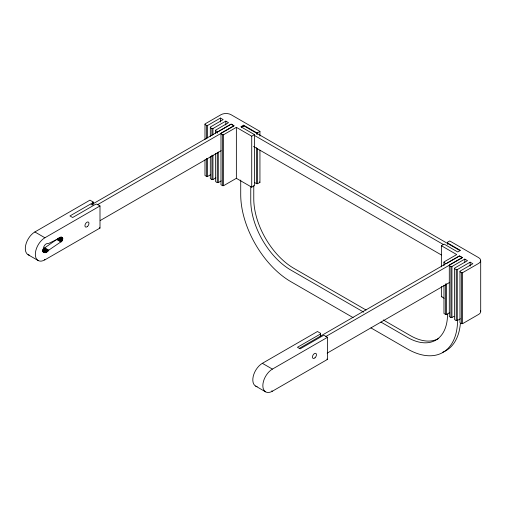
<?xml version="1.0" encoding="UTF-8"?>
<svg xmlns="http://www.w3.org/2000/svg" width="506" height="506" viewBox="0 0 506 506"><rect width="100%" height="100%" fill="white"/><g stroke="black" fill="none" stroke-linecap="round" stroke-linejoin="round"><path stroke-width="0.76" d="M62.757 238.933L62.466 237.63L61.213 237.371L48.74 243.386C41.448 242.627 41.201 258.813 48.74 250.154L61.631 241.362L62.757 238.933L60.081 237.384M92.743 205.145L93.123 201.983L89.96 200.155L34.863 231.963A13.529 7.811 -60 0 0 25.698 245.151A13.529 7.811 -60 0 0 29.633 255.277M320.247 336.496L320.627 333.327L317.464 331.506L262.367 363.314A13.529 7.811 -60 0 0 253.202 376.496A13.529 7.811 -60 0 0 257.137 386.622M46.735 252.121L42.719 249.8L44.724 247.839L58 238.56L62.017 240.881M204.981 124.533L206.6 125.469L207.599 125.469L220.471 118.037L223.178 119.606L210.313 127.031L210.313 136.443M210.313 127.613L211.932 128.549L212.937 128.549L225.802 121.117L228.516 122.68L215.645 130.112L215.645 133.249M92.743 202.779L69.942 215.942L72.655 217.51L95.457 204.348L96.836 204.127L99.998 205.955L99.998 228.042L44.901 259.85L44.275 259.489M91.048 204.955L231.141 124.078L234.151 125.817L97.481 204.721M44.901 259.85A13.529 7.811 -60 0 1 35.338 254.328A13.529 7.811 -60 0 1 44.901 237.763L99.998 205.955M220.983 133.774L222.602 134.71L223.601 134.71L236.359 127.341L251.722 136.209L254.48 134.621L254.48 185.601L251.722 187.188L236.359 178.321L223.601 185.689L222.602 185.689L220.983 184.753L220.983 133.192L233.848 125.76L231.141 124.198L218.269 131.63L217.264 131.63L215.645 130.693M259.939 136.089L259.939 131.383L257.617 132.724L256.612 132.724L243.582 125.197L240.875 126.766L254.48 134.621M241.324 127.177L243.734 125.785L459.91 250.59M100.213 220.534L221.166 150.699M204.981 159.826L204.981 175.512L206.6 176.449L207.599 176.449L210.54 174.753M210.313 156.632L210.313 178.593L211.932 179.529L212.937 179.529L215.872 177.834M215.645 153.438L215.645 181.673L217.264 182.609L218.269 182.609L221.211 180.914M254.543 182.508L256.612 183.703L257.617 183.703L259.939 182.362L259.939 150.206M441.365 266.877L441.365 245.701L444.116 244.107L457.721 251.963L460.435 250.4L447.405 242.874M320.247 334.131L297.446 347.293L300.159 348.855L322.954 335.693L324.34 335.472L327.502 337.3L327.502 359.387L272.405 391.201L271.779 390.834M299.552 348.217L459.461 255.897L462.471 257.636L325.801 336.541M272.405 391.201A13.529 7.811 -60 0 1 262.842 385.673A13.529 7.811 -60 0 1 272.405 369.108L327.502 337.3M449.303 265.593L450.922 266.529L451.928 266.529L464.793 259.097L467.506 260.66L454.635 268.091L454.635 319.653L456.254 320.589L457.26 320.589L460.384 318.78M454.635 268.673L456.254 269.609L457.26 269.609L470.131 262.178L472.838 263.74L459.973 271.172L459.973 322.733L461.592 323.669L462.592 323.669L478.619 314.416A7.097 4.099 0 0 0 480.548 310.678M459.973 271.754L461.592 272.683L462.592 272.683L478.619 263.436A7.097 4.099 0 0 0 478.619 257.636L449.726 240.951L447.405 242.292L447.405 244.442M327.167 353.144L449.486 282.519M441.365 286.485L441.365 296.68L442.054 296.282M443.964 285.257L443.964 313.492L445.59 314.428L446.589 314.428L449.714 312.619M443.964 262.513L445.59 263.449L446.589 263.449L459.461 256.017L462.168 257.579L449.303 265.011L449.303 316.573L450.922 317.509L451.928 317.509L454.008 316.301M259.939 131.383L231.046 114.698A7.097 4.099 0 0 0 221.002 114.698L204.981 123.951L204.981 139.637M254.278 135.349L443.345 244.506M441.365 245.701L456.722 254.569L443.964 261.931L443.964 265.65M253.493 146.487L441.384 254.967M259.249 181.964L259.939 182.362M441.365 296.68L444.16 298.293M366.053 310.014L293.929 268.376A56.792 32.789 60 0 1 253.772 198.82L253.772 185.601M383.257 319.944L410.385 335.611A56.792 32.789 60 0 0 438.784 338.419M363.706 312.132L290.918 270.109A56.792 32.789 60 0 1 250.761 200.559L250.761 186.644M380.91 322.069L407.374 337.35A56.792 32.789 60 0 0 447.532 314.163M353.118 317.616L290.918 281.703A70.992 40.986 60 0 1 240.723 194.759L240.723 180.054M370.98 327.932L407.374 348.938A70.992 40.986 60 0 0 457.576 319.956M99.41 227.7L99.998 228.042M326.908 359.045L327.502 359.387M61.232 237.023L62.573 237.795M61.321 237.206L62.662 237.978M60.714 237.029L62.719 238.187M60.752 237.257L62.757 238.421M60.764 237.51L62.769 238.668M60.043 237.662L62.719 239.205M59.31 237.554L62.662 239.49M59.227 237.839L62.573 239.774M59.12 238.13L62.466 240.059M58.316 238.022L62.333 240.344M58.165 238.301L62.181 240.616M57.817 238.813L61.833 241.134M57.621 239.047L61.631 241.362M57.412 239.256L61.428 241.577M57.197 239.446L61.213 241.76M56.976 239.61L60.992 241.925M34.863 231.963L44.901 237.763M262.367 363.314L272.405 369.108M44.724 247.839L48.74 250.154M44.465 248.18L48.481 250.502M44.199 248.509L48.215 250.831M43.914 248.819L47.931 251.134M43.624 249.104L47.64 251.419M43.326 249.363L47.343 251.678M43.023 249.597L47.039 251.912M43.08 250.362L46.425 252.298M42.77 250.508L46.122 252.443M42.472 250.622L45.818 252.557M42.839 251.09L45.521 252.639M42.548 251.14L45.23 252.684M42.94 251.539L44.945 252.703M42.675 251.52L44.68 252.684M42.422 251.501L43.763 252.273M28.102 254.727L38.14 260.52M255.606 386.072L265.644 391.865M480.7 260.533L480.7 311.513M470.131 262.178L470.131 266.099M464.793 259.097L464.793 262.234M462.592 272.683L462.592 323.669M461.592 272.683L461.592 323.669M457.26 269.609L457.26 320.589M456.254 269.609L456.254 320.589M451.928 266.529L451.928 317.509M450.922 266.529L450.922 317.509M446.589 283.841L446.589 314.428M445.59 283.841L445.59 314.428M320.627 333.327L320.627 336.484M257.617 132.724L257.617 134.292M257.617 148.41L257.617 183.703M256.612 132.724L256.612 134.292M256.612 147.625L256.612 183.703M251.722 136.209L251.722 187.188M243.582 125.197L243.582 126.766M236.359 127.341L236.359 178.321M225.802 121.117L225.802 125.039M223.601 134.71L223.601 185.689M222.602 134.71L222.602 185.689M220.471 118.037L220.471 121.959M218.269 152.021L218.269 182.609M217.264 131.63L217.264 133.198M217.264 152.806L217.264 182.609M212.937 128.549L212.937 134.824M212.937 155.215L212.937 179.529M211.932 128.549L211.932 135.608M211.932 155.215L211.932 179.529M207.599 125.469L207.599 138.018M207.599 158.41L207.599 176.449M206.6 125.469L206.6 138.802M206.6 158.41L206.6 176.449M93.123 201.983L93.123 204.348M460.384 323.309A70.992 40.986 60 0 1 442.693 352.252M314.972 357.818A2.84 1.638 -60 0 0 315.87 353.422A2.84 1.638 -60 0 0 312.512 356.401A2.84 1.638 -60 0 0 314.972 357.818M87.468 226.473A2.84 1.638 -60 0 0 88.367 222.071A2.84 1.638 -60 0 0 85.008 225.05A2.84 1.638 -60 0 0 87.468 226.473"/></g></svg>
